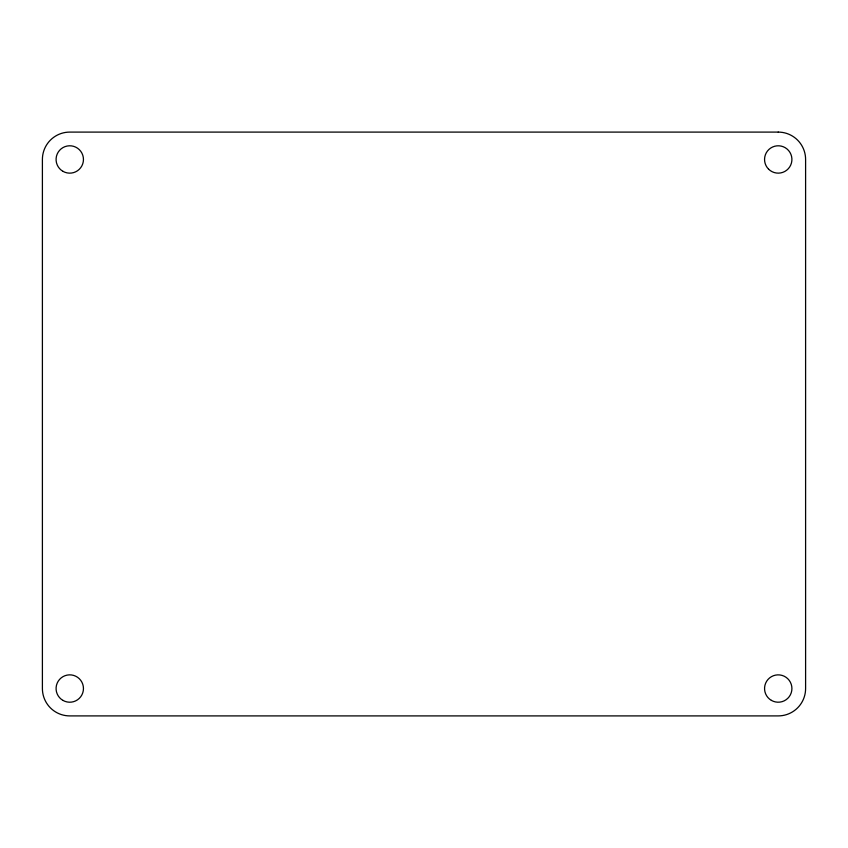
<?xml version="1.0" encoding="UTF-8"?>
<svg xmlns="http://www.w3.org/2000/svg" width="848" height="848" viewBox="0 0 848 848"><rect width="100%" height="100%" fill="white"/><g stroke="black" fill="none" stroke-linecap="round" stroke-linejoin="round"><path stroke-width="1.27" d="M778.231 132.097L69.769 132.097A27.369 27.369 0 0 0 42.4 159.466L42.4 688.534A27.369 27.369 0 0 0 69.769 715.903L778.231 715.903A27.369 27.369 0 0 0 805.6 688.534L805.6 159.466A27.369 27.369 0 0 0 778.231 132.097M62.922 700.384A13.685 13.685 0 0 0 83.454 688.534A13.685 13.685 0 0 0 62.922 676.683A13.685 13.685 0 0 0 62.922 700.384M62.922 171.317A13.685 13.685 0 0 0 83.454 159.466A13.685 13.685 0 0 0 62.922 147.616A13.685 13.685 0 0 0 62.922 171.317M771.394 700.384A13.685 13.685 0 0 0 791.915 688.534A13.685 13.685 0 0 0 771.394 676.683A13.685 13.685 0 0 0 771.394 700.384M768.564 169.144A13.685 13.685 0 0 0 791.449 163.007A13.685 13.685 0 0 0 774.69 146.248A13.685 13.685 0 0 0 768.564 169.144"/></g></svg>
